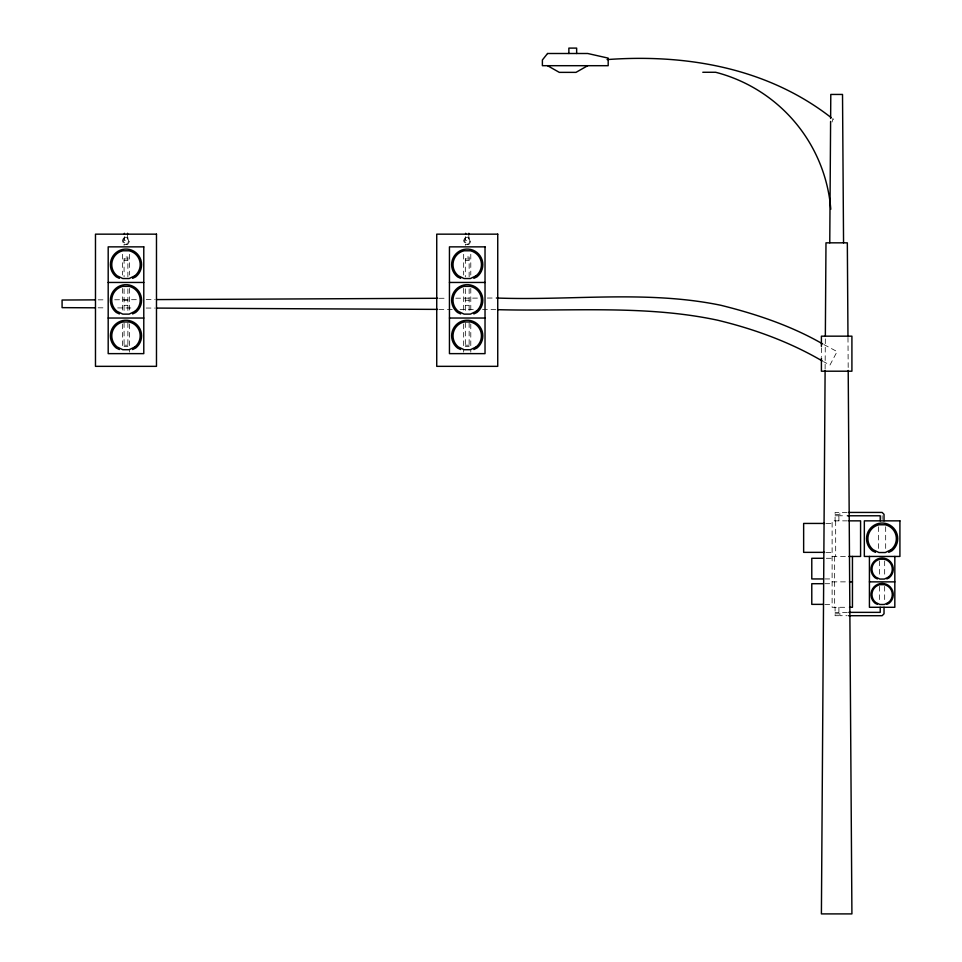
<?xml version="1.0" encoding="UTF-8"?>
<svg xmlns="http://www.w3.org/2000/svg" width="962" height="962" viewBox="0 0 962 962"><rect width="100%" height="100%" fill="white"/><g stroke="black" fill="none" stroke-linecap="round" stroke-linejoin="round"><path stroke-width="0.72" stroke-dasharray="4.81 3.61" d="M825.119 368.939L825.336 337.409M832.07 122.054L832.695 119.444L833.657 119.264L832.707 118.639M98.148 299.855L105.664 299.819M114.682 299.783L138.72 299.675M146.236 299.639L155.255 299.591M439.261 298.28L446.765 298.244M455.784 298.196L478.33 298.1M487.337 298.052L494.853 298.016M127.886 244.324L124.074 244.324L124.074 246.861M469.143 244.324L465.331 244.324L465.331 246.861M124.074 258.946L127.886 258.946M465.331 258.946L469.143 258.946M124.074 260.365L127.886 260.365M465.331 260.365L469.143 260.365M124.074 300.252L127.886 300.252M465.331 300.252L469.143 300.252M124.074 305.327L127.886 305.327M465.331 305.327L469.143 305.327M124.074 345.202L127.886 345.202M465.331 345.202L469.143 345.202M124.074 346.633L127.886 346.633M465.331 346.633L469.143 346.633M847.149 512.433L839.862 512.433L839.862 515.776L845.838 515.776M835.088 514.345L838.9 514.345M835.088 515.776L838.9 515.776M847.402 520.851L832.118 520.851L832.118 607.287L848.003 607.287M826.13 523.436L832.118 523.436M826.13 552.356L832.118 552.356M832.118 556.445L848.003 556.445M826.31 558.285L832.118 558.285M824.855 578.944L832.118 578.944M832.118 581.866L848.003 581.866M824.855 583.706L832.118 583.706M824.855 604.364L832.118 604.364M835.088 612.361L838.9 612.361M847.342 612.361L839.862 612.361L839.862 615.704L847.149 615.704M835.088 613.792L838.9 613.792M98.124 307.816L105.64 307.852M117.653 307.912L134.163 307.984M146.176 308.044L155.195 308.08M439.021 309.403L452.537 309.463M460.052 309.499L475.072 309.572M482.575 309.608L496.091 309.668M823.977 344.612L837.096 351.575L829.953 365.055L823.52 361.64M847.979 337.409L848.195 368.939M885.677 526.791L885.677 549.025M884.667 560.93L884.667 575.877M884.667 586.351L884.667 602.789M882.118 515.644L882.118 519.552M879.581 560.93L879.581 575.877M879.581 586.351L879.581 602.789M878.571 526.791L878.571 549.025M838.9 520.851L838.9 512.433L835.088 512.433L835.088 520.851M838.9 607.287L838.9 615.704L835.088 615.704L835.088 607.287M835.677 520.851L835.677 556.445M834.655 556.445L834.655 607.287M821.404 347.847L821.404 356.601M470.791 254.281L470.791 275.036M470.791 288.384L470.791 312.109M470.791 323.978L470.791 352.14M469.143 276.9L469.143 257.034L465.331 257.034L465.331 276.9M469.143 288.84L469.143 310.738M469.143 322.727L469.143 347.426M468.831 234.355L468.831 240.512L465.644 240.512L465.644 234.355M465.331 288.84L465.331 310.738M465.331 322.727L465.331 347.426M463.672 254.281L463.672 275.036M463.672 288.384L463.672 312.109M463.672 323.978L463.672 352.14M129.545 254.281L129.545 275.036M129.545 288.384L129.545 312.109M129.545 323.978L129.545 352.14M127.886 276.9L127.886 257.034L124.074 257.034L124.074 276.9M127.886 288.84L127.886 310.738M127.886 322.727L127.886 347.426M127.573 234.355L127.573 240.512L124.399 240.512L124.399 234.355M124.074 288.84L124.074 312.241M124.074 322.727L124.074 347.426M122.427 254.281L122.427 275.036M122.427 288.384L122.427 312.109M122.427 323.978L122.427 349.182M123.437 238.167L122.378 240.716L123.437 243.266L125.986 244.324L128.535 243.266L129.593 240.716L128.535 238.167L125.986 237.109L123.437 238.167M124.074 238.804L123.28 240.716L124.074 242.628L125.986 243.422L127.898 242.628L128.68 240.716L127.898 238.804L125.986 238.011L124.074 238.804M464.682 238.167L463.624 240.716L464.682 243.266L467.231 244.324L469.793 243.266L470.851 240.716L469.793 238.167L467.231 237.109L464.682 238.167M465.331 238.804L464.538 240.716L465.331 242.628L467.231 243.422L469.143 242.628L469.937 240.716L469.143 238.804L467.231 238.011L465.331 238.804"/><path stroke-width="1.44" d="M825.107 370.442L821.404 913.9L851.911 913.9L848.207 370.442M825.348 335.906L825.985 242.833L847.33 242.833L847.967 335.906M829.761 242.833L830.603 121.428M830.627 118.434L830.795 94.444L842.52 94.444L843.554 242.833M587.722 65.693L575.985 72.366L559.295 72.366L547.558 65.693M132.588 278.367L135.714 276.864A15.608 15.608 0 0 0 137.422 254.052A15.608 15.608 0 0 0 114.55 254.052A15.608 15.608 0 0 0 116.258 276.864L119.384 278.367M132.588 313.949L135.714 312.446A15.608 15.608 0 0 0 137.422 289.634A15.608 15.608 0 0 0 114.55 289.634A15.608 15.608 0 0 0 116.258 312.446L119.384 313.949M132.588 349.543L135.714 348.028A15.608 15.608 0 0 0 137.422 325.216A15.608 15.608 0 0 0 114.55 325.216A15.608 15.608 0 0 0 116.258 348.028L119.384 349.543M473.833 278.367L476.96 276.864A15.608 15.608 0 0 0 478.679 254.052A15.608 15.608 0 0 0 455.796 254.052A15.608 15.608 0 0 0 457.503 276.864L460.642 278.367M473.833 313.949L476.96 312.446A15.608 15.608 0 0 0 478.679 289.634A15.608 15.608 0 0 0 455.796 289.634A15.608 15.608 0 0 0 457.503 312.446L460.642 313.949M473.833 349.543L476.96 348.028A15.608 15.608 0 0 0 478.679 325.216A15.608 15.608 0 0 0 455.796 325.216A15.608 15.608 0 0 0 457.503 348.028L460.642 349.543M888.72 552.356L891.858 550.853A15.608 15.608 0 0 0 893.566 528.042A15.608 15.608 0 0 0 870.682 528.042A15.608 15.608 0 0 0 872.39 550.853L875.528 552.356M886.844 578.944L889.068 577.861A11.147 11.147 0 0 0 890.295 561.567A11.147 11.147 0 0 0 873.953 561.567A11.147 11.147 0 0 0 875.179 577.861L877.404 578.944M886.844 604.364L889.068 603.282A11.147 11.147 0 0 0 890.295 586.988A11.147 11.147 0 0 0 873.953 586.988A11.147 11.147 0 0 0 875.179 603.282L877.404 604.364M607.082 59.584C686.255 53.8 767.291 67.845 831.18 117.629M95.142 299.867L62.085 300.024L62.085 307.648L95.118 307.804M156.746 299.591L437.758 298.28M496.356 298.016C571.067 300.793 647.029 289.995 720.851 305.279C756.156 314.045 791.029 325.685 822.666 343.915M702.789 72.27L715.656 72.27A154.16 154.16 0 0 1 830.783 209.271M108.189 282.455L143.783 282.455M449.446 282.455L485.028 282.455M108.189 318.037L143.783 318.037M449.446 318.037L485.028 318.037M848.604 512.433L882.118 512.433L884.03 514.345L884.03 520.851M847.342 515.776L880.218 515.776L880.218 520.851M848.869 520.851L860.581 520.851L860.581 556.445L848.869 556.445M824.626 523.436L803.643 523.436L803.643 552.356L824.626 552.356M823.4 558.285L811.784 558.285L811.784 578.944L823.4 578.944M849.482 581.866L852.452 581.866M869.42 581.866L894.828 581.866M823.4 583.706L811.784 583.706L811.784 604.364L823.4 604.364M849.482 607.287L852.452 607.287L852.452 556.445M848.833 612.361L880.218 612.361L880.218 607.287M848.604 615.704L882.118 615.704L884.03 613.792L884.03 607.287M156.698 308.093L437.53 309.391M497.594 309.668C570.911 311.616 645.237 304.726 717.556 320.19C754.112 328.992 789.706 341.943 822.233 360.954M894.828 556.445L894.828 607.287L869.42 607.287L869.42 556.445M821.404 346.392L821.404 336.171L851.911 336.171L851.911 371.2L821.404 371.2L821.404 358.068M576.647 53.499L576.647 48.1L568.867 48.1L568.867 53.499M468.831 233.297L468.831 234.355M465.644 233.297L465.644 234.355M127.573 233.297L127.573 234.355M124.399 233.297L124.399 234.355M547.558 53.499L542.388 59.969L542.388 65.693L608.188 65.693L608.188 58.117L587.722 53.499L547.558 53.499M134.86 275.793L129.148 278.535L122.811 278.535L117.111 275.793A14.238 14.238 0 0 1 122.811 250.781L129.148 250.781A14.238 14.238 0 0 1 134.86 275.793M134.86 311.375L129.148 314.129L122.811 314.129L117.111 311.375A14.238 14.238 0 0 1 122.811 286.363L129.148 286.363A14.238 14.238 0 0 1 134.86 311.375M134.86 346.957L129.148 349.711L122.811 349.711L117.111 346.957A14.238 14.238 0 0 1 122.811 321.957L129.148 321.957A14.238 14.238 0 0 1 134.86 346.957M476.106 275.793L470.406 278.535L464.069 278.535L458.357 275.793A14.238 14.238 0 0 1 464.069 250.781L470.406 250.781A14.238 14.238 0 0 1 476.106 275.793M476.106 311.375L470.406 314.129L464.069 314.129L458.357 311.375A14.238 14.238 0 0 1 464.069 286.363L470.406 286.363A14.238 14.238 0 0 1 476.106 311.375M476.106 346.957L470.406 349.711L464.069 349.711L458.357 346.957A14.238 14.238 0 0 1 464.069 321.957L470.406 321.957A14.238 14.238 0 0 1 476.106 346.957M891.004 549.783L885.293 552.525L878.955 552.525L873.243 549.783A14.238 14.238 0 0 1 878.955 524.771L885.293 524.771A14.238 14.238 0 0 1 891.004 549.783M888.467 577.104L884.391 579.064L879.857 579.064L875.781 577.104A10.173 10.173 0 0 1 879.857 559.235L884.391 559.235A10.173 10.173 0 0 1 888.467 577.104M888.467 602.525L884.391 604.485L879.857 604.485L875.781 602.525A10.173 10.173 0 0 1 879.857 584.655L884.391 584.655A10.173 10.173 0 0 1 888.467 602.525M156.481 234.163L95.478 234.163L95.478 366.342L156.481 366.342L156.481 234.163M497.739 234.163L436.736 234.163L436.736 366.342L497.739 366.342L497.739 234.163M143.783 246.861L108.189 246.861L108.189 353.631L143.783 353.631L143.783 246.861M485.028 246.861L449.446 246.861L449.446 353.631L485.028 353.631L485.028 246.861M899.915 520.851L864.333 520.851L864.333 556.445L899.915 556.445L899.915 520.851"/></g></svg>
